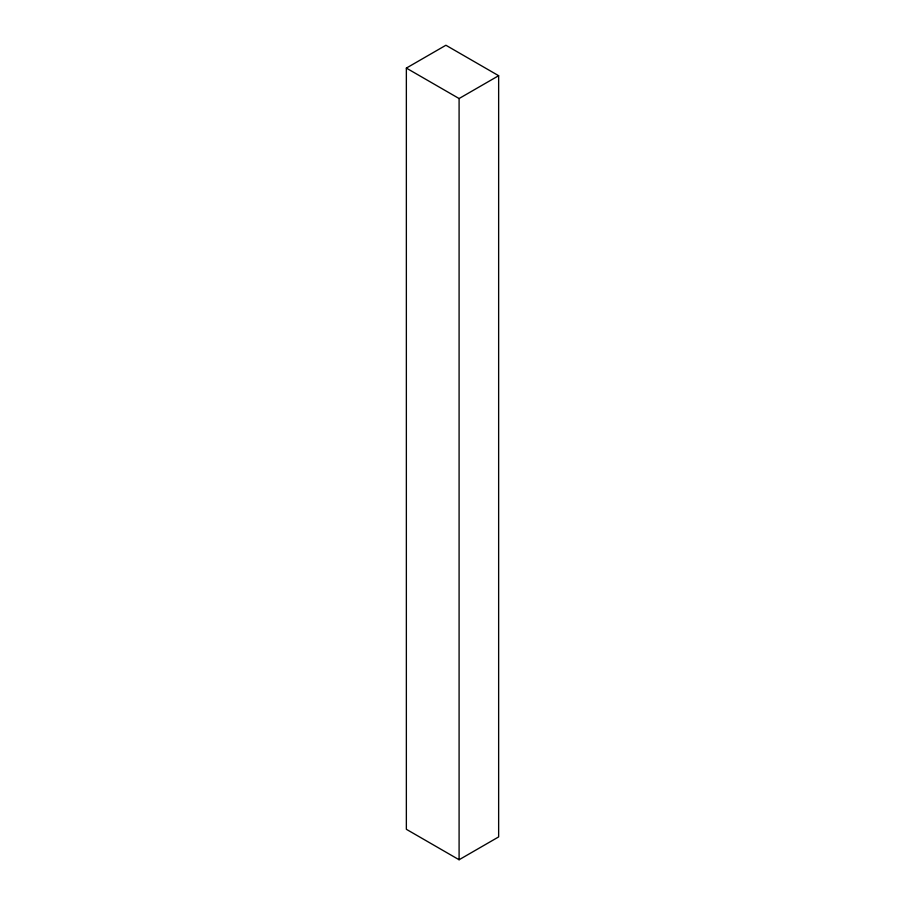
<?xml version="1.0" encoding="UTF-8"?>
<svg xmlns="http://www.w3.org/2000/svg" width="905" height="905" viewBox="0 0 905 905"><rect width="100%" height="100%" fill="white"/><g stroke="black" fill="none" stroke-linecap="round" stroke-linejoin="round"><path stroke-width="1.36" d="M406.356 68.09L445.905 45.25L498.644 75.703L498.644 836.91L459.095 859.75L406.356 829.297L406.356 68.09L459.095 98.532L498.644 75.703M459.095 98.532L459.095 859.75"/></g></svg>
